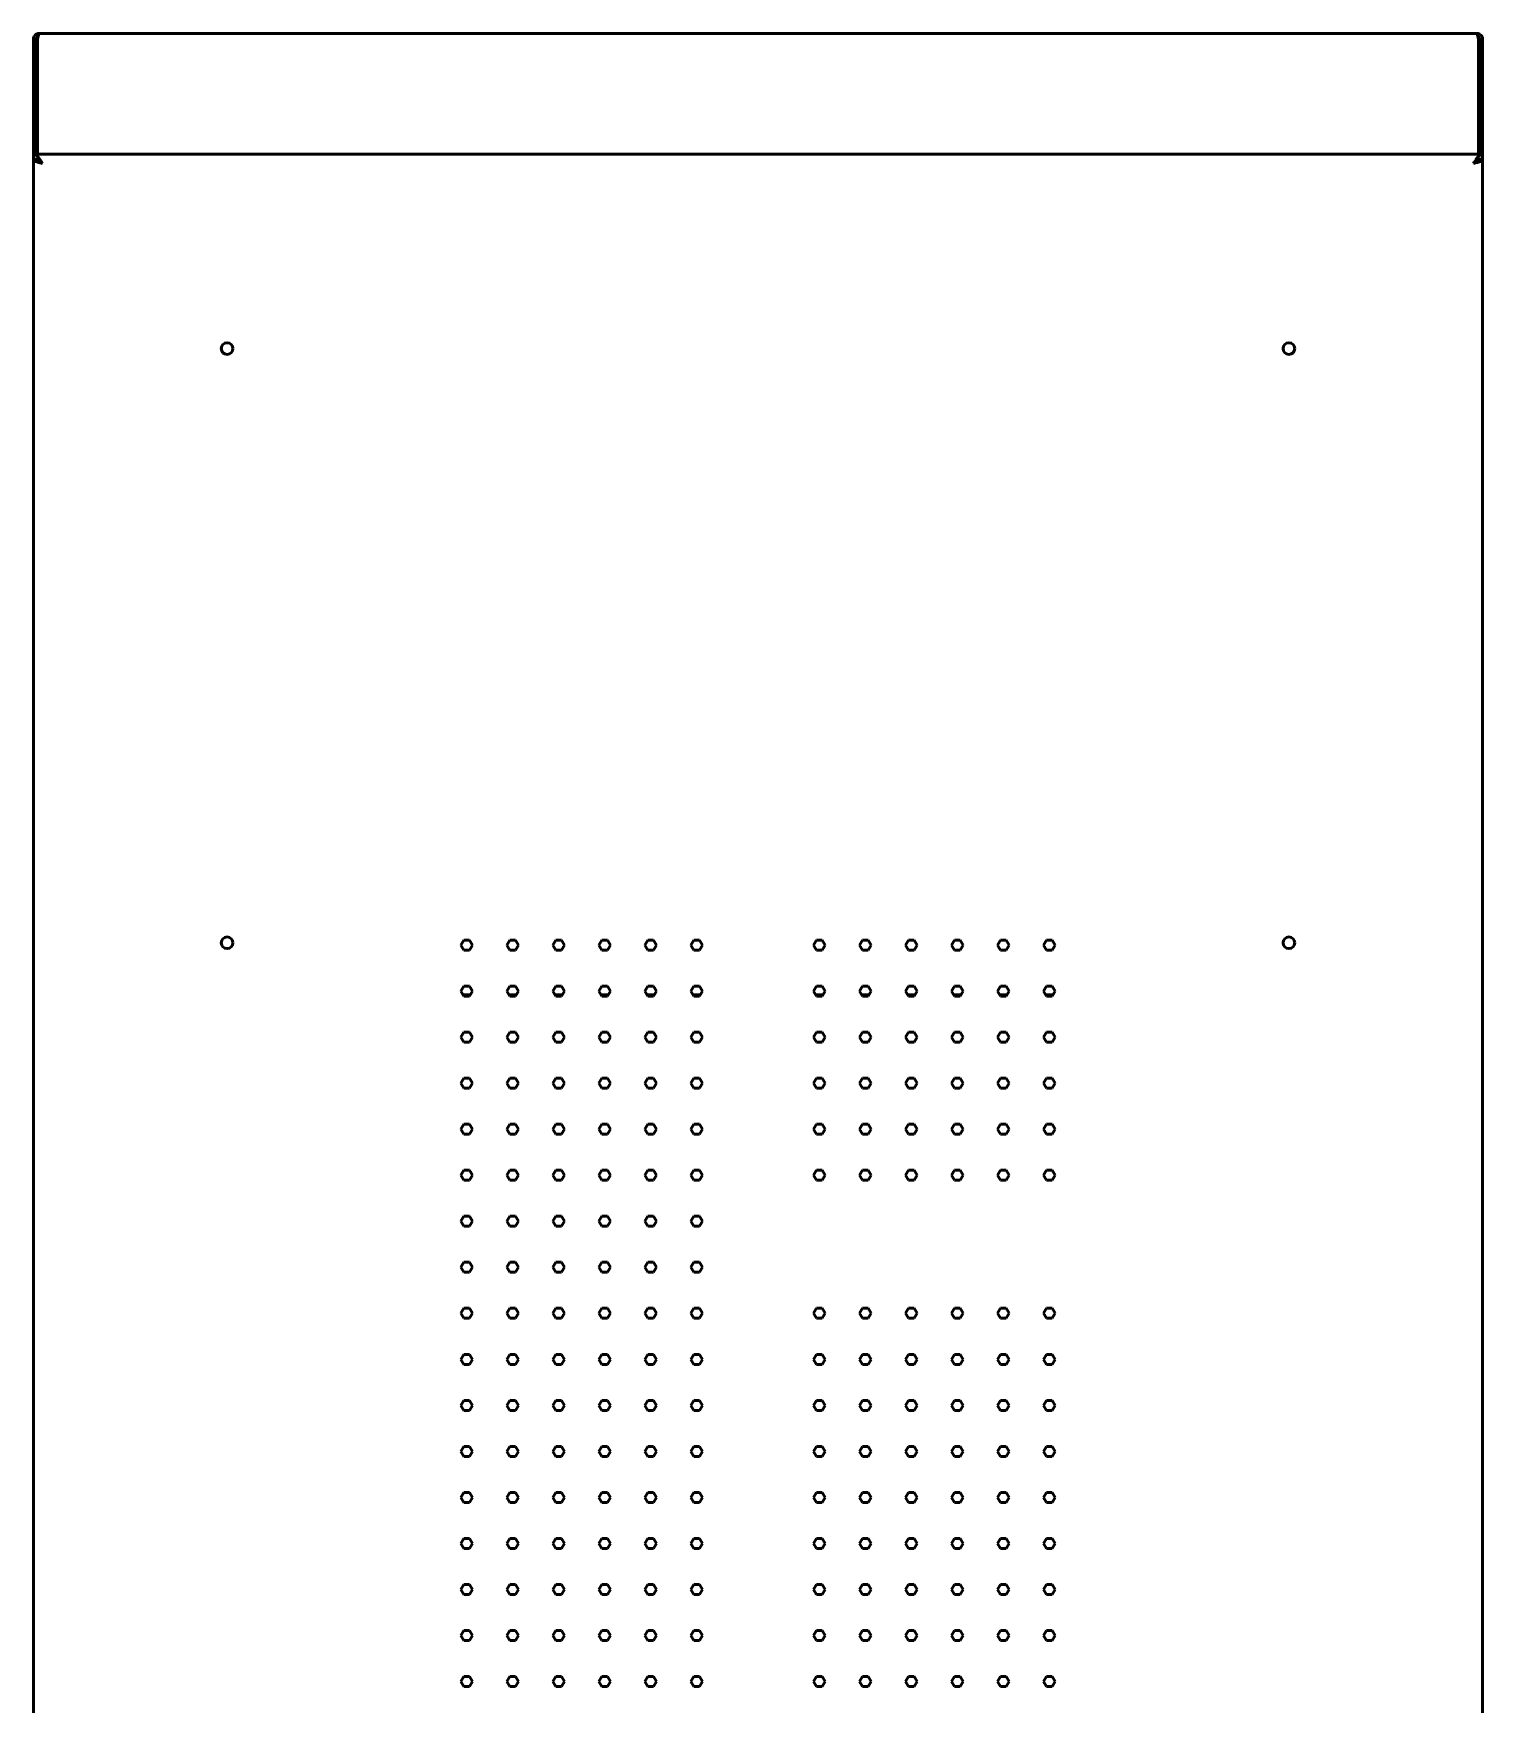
# Model space of a CAD drawing. Header units: millimetres. Extents: x 0 to 60, y -13 to 125.
# Drawn here: x 0 to 60, y 55.8 to 125 of the extents above; entities that cross this region are included whole.
import ezdxf

# ---------------------------------------------------------------- set-up
doc = ezdxf.new("R2010")
doc.units = ezdxf.units.MM
doc.layers.add('Visible (ANSI)', color=7, linetype='Continuous', lineweight=50)

msp = doc.modelspace()

# ---------------------------------------------------------------- linework, layer by layer
at = {"layer": 'Visible (ANSI)'}
for p, q in [((0.122, 124.757), (0, 124.757)), ((0, 124.757), (0, 120.242)), ((0.122, 124.757), (0.122, 120.242)), ((0.173, 120.242), (0.173, 124.757)), ((0.244, 125.001), (59.8, 125.001)), ((59.871, 124.757), (59.871, 120.242)), ((59.922, 124.757), (59.922, 120.242)), ((59.922, 124.757), (60.044, 124.757)), ((60.044, 120.242), (60.044, 124.757)), ((0, 119.998), (0, 120.242)), ((0, 119.807), (0, 119.998)), ((0, 119.998), (0.122, 119.998)), ((0, 119.807), (0, 119.756)), ((0, 9.958), (0, 119.756)), ((0.181, 119.756), (0, 119.756)), ((0.122, 120.242), (0.122, 119.998)), ((0.122, 119.998), (0.173, 119.998)), ((0.122, 119.756), (0.122, 119.784)), ((0.173, 120.242), (0.173, 119.998)), ((59.871, 119.998), (0.173, 119.998)), ((59.862, 119.756), (60.044, 119.756)), ((59.871, 119.998), (59.871, 120.242)), ((59.871, 119.998), (59.922, 119.998)), ((59.922, 119.998), (59.922, 120.242)), ((59.922, 119.998), (60.044, 119.998)), ((59.922, 119.784), (59.922, 119.756)), ((60.044, 120.242), (60.044, 119.998)), ((60.044, 119.807), (60.044, 119.998)), ((60.044, 119.756), (60.044, 119.807)), ((60.044, 119.756), (60.044, 9.958)), ((17.709, 87.243), (17.829, 87.45)), ((17.829, 87.036), (17.709, 87.243)), ((17.829, 87.45), (18.068, 87.45)), ((18.068, 87.45), (18.187, 87.243)), ((18.187, 87.243), (18.068, 87.036)), ((19.616, 87.243), (19.735, 87.45)), ((19.735, 87.036), (19.616, 87.243)), ((19.735, 87.45), (19.974, 87.45)), ((19.974, 87.45), (20.093, 87.243)), ((20.093, 87.243), (19.974, 87.036)), ((21.522, 87.243), (21.641, 87.45)), ((21.641, 87.036), (21.522, 87.243)), ((21.641, 87.45), (21.88, 87.45)), ((21.88, 87.45), (22, 87.243)), ((22, 87.243), (21.88, 87.036)), ((23.428, 87.243), (23.548, 87.45)), ((23.548, 87.036), (23.428, 87.243)), ((23.548, 87.45), (23.787, 87.45)), ((23.787, 87.45), (23.906, 87.243)), ((23.906, 87.243), (23.787, 87.036)), ((25.335, 87.243), (25.454, 87.45)), ((25.454, 87.036), (25.335, 87.243)), ((25.454, 87.45), (25.693, 87.45)), ((25.693, 87.45), (25.813, 87.243)), ((25.813, 87.243), (25.693, 87.036)), ((27.241, 87.243), (27.361, 87.45)), ((27.361, 87.036), (27.241, 87.243)), ((27.361, 87.45), (27.599, 87.45)), ((27.599, 87.45), (27.719, 87.243)), ((27.719, 87.243), (27.599, 87.036)), ((32.325, 87.243), (32.444, 87.45)), ((32.444, 87.036), (32.325, 87.243)), ((32.444, 87.45), (32.683, 87.45)), ((32.683, 87.45), (32.803, 87.243)), ((32.803, 87.243), (32.683, 87.036)), ((34.231, 87.243), (34.351, 87.45)), ((34.351, 87.036), (34.231, 87.243)), ((34.351, 87.45), (34.59, 87.45)), ((34.59, 87.45), (34.709, 87.243)), ((34.709, 87.243), (34.59, 87.036)), ((36.138, 87.243), (36.257, 87.45)), ((36.257, 87.036), (36.138, 87.243)), ((36.257, 87.45), (36.496, 87.45)), ((36.496, 87.45), (36.615, 87.243)), ((36.615, 87.243), (36.496, 87.036)), ((38.044, 87.243), (38.163, 87.45)), ((38.163, 87.036), (38.044, 87.243)), ((38.163, 87.45), (38.402, 87.45)), ((38.402, 87.45), (38.522, 87.243)), ((38.522, 87.243), (38.402, 87.036)), ((39.95, 87.243), (40.07, 87.45)), ((40.07, 87.036), (39.95, 87.243)), ((40.07, 87.45), (40.309, 87.45)), ((40.309, 87.45), (40.428, 87.243)), ((40.428, 87.243), (40.309, 87.036)), ((41.857, 87.243), (41.976, 87.45)), ((41.976, 87.036), (41.857, 87.243)), ((41.976, 87.45), (42.215, 87.45)), ((42.215, 87.45), (42.335, 87.243)), ((42.335, 87.243), (42.215, 87.036)), ((18.068, 87.036), (17.829, 87.036)), ((19.974, 87.036), (19.735, 87.036)), ((21.88, 87.036), (21.641, 87.036)), ((23.787, 87.036), (23.548, 87.036)), ((25.693, 87.036), (25.454, 87.036)), ((27.599, 87.036), (27.361, 87.036)), ((32.683, 87.036), (32.444, 87.036)), ((34.59, 87.036), (34.351, 87.036)), ((36.496, 87.036), (36.257, 87.036)), ((38.402, 87.036), (38.163, 87.036)), ((40.309, 87.036), (40.07, 87.036)), ((42.215, 87.036), (41.976, 87.036)), ((17.709, 85.337), (17.829, 85.544)), ((17.829, 85.13), (17.709, 85.337)), ((18.101, 85.187), (17.796, 85.187)), ((17.829, 85.544), (18.068, 85.544)), ((18.068, 85.544), (18.187, 85.337)), ((18.187, 85.337), (18.068, 85.13)), ((19.616, 85.337), (19.735, 85.544)), ((19.735, 85.13), (19.616, 85.337)), ((20.007, 85.187), (19.702, 85.187)), ((19.735, 85.544), (19.974, 85.544)), ((19.974, 85.544), (20.093, 85.337)), ((20.093, 85.337), (19.974, 85.13)), ((21.522, 85.337), (21.641, 85.544)), ((21.641, 85.13), (21.522, 85.337)), ((21.913, 85.187), (21.608, 85.187)), ((21.641, 85.544), (21.88, 85.544)), ((21.88, 85.544), (22, 85.337)), ((22, 85.337), (21.88, 85.13)), ((23.428, 85.337), (23.548, 85.544)), ((23.548, 85.13), (23.428, 85.337)), ((23.82, 85.187), (23.515, 85.187)), ((23.548, 85.544), (23.787, 85.544)), ((23.787, 85.544), (23.906, 85.337)), ((23.906, 85.337), (23.787, 85.13)), ((25.335, 85.337), (25.454, 85.544)), ((25.454, 85.13), (25.335, 85.337)), ((25.726, 85.187), (25.421, 85.187)), ((25.454, 85.544), (25.693, 85.544)), ((25.693, 85.544), (25.813, 85.337)), ((25.813, 85.337), (25.693, 85.13)), ((27.241, 85.337), (27.361, 85.544)), ((27.361, 85.13), (27.241, 85.337)), ((27.632, 85.187), (27.328, 85.187)), ((27.361, 85.544), (27.599, 85.544)), ((27.599, 85.544), (27.719, 85.337)), ((27.719, 85.337), (27.599, 85.13)), ((32.325, 85.337), (32.444, 85.544)), ((32.444, 85.13), (32.325, 85.337)), ((32.716, 85.187), (32.411, 85.187)), ((32.444, 85.544), (32.683, 85.544)), ((32.683, 85.544), (32.803, 85.337)), ((32.803, 85.337), (32.683, 85.13)), ((34.231, 85.337), (34.351, 85.544)), ((34.351, 85.13), (34.231, 85.337)), ((34.623, 85.187), (34.318, 85.187)), ((34.351, 85.544), (34.59, 85.544)), ((34.59, 85.544), (34.709, 85.337)), ((34.709, 85.337), (34.59, 85.13)), ((36.138, 85.337), (36.257, 85.544)), ((36.257, 85.13), (36.138, 85.337)), ((36.529, 85.187), (36.224, 85.187)), ((36.257, 85.544), (36.496, 85.544)), ((36.496, 85.544), (36.615, 85.337)), ((36.615, 85.337), (36.496, 85.13)), ((38.044, 85.337), (38.163, 85.544)), ((38.163, 85.13), (38.044, 85.337)), ((38.435, 85.187), (38.13, 85.187)), ((38.163, 85.544), (38.402, 85.544)), ((38.402, 85.544), (38.522, 85.337)), ((38.522, 85.337), (38.402, 85.13)), ((39.95, 85.337), (40.07, 85.544)), ((40.07, 85.13), (39.95, 85.337)), ((40.342, 85.187), (40.037, 85.187)), ((40.07, 85.544), (40.309, 85.544)), ((40.309, 85.544), (40.428, 85.337)), ((40.428, 85.337), (40.309, 85.13)), ((41.857, 85.337), (41.976, 85.544)), ((41.976, 85.13), (41.857, 85.337)), ((42.248, 85.187), (41.943, 85.187)), ((41.976, 85.544), (42.215, 85.544)), ((42.215, 85.544), (42.335, 85.337)), ((42.335, 85.337), (42.215, 85.13)), ((18.068, 85.13), (17.829, 85.13)), ((19.974, 85.13), (19.735, 85.13)), ((21.88, 85.13), (21.641, 85.13)), ((23.787, 85.13), (23.548, 85.13)), ((25.693, 85.13), (25.454, 85.13)), ((27.599, 85.13), (27.361, 85.13)), ((32.683, 85.13), (32.444, 85.13)), ((34.59, 85.13), (34.351, 85.13)), ((36.496, 85.13), (36.257, 85.13)), ((38.402, 85.13), (38.163, 85.13)), ((40.309, 85.13), (40.07, 85.13)), ((42.215, 85.13), (41.976, 85.13)), ((17.709, 83.431), (17.829, 83.637)), ((17.829, 83.224), (17.709, 83.431)), ((17.829, 83.637), (18.068, 83.637)), ((18.068, 83.224), (17.829, 83.224)), ((18.068, 83.637), (18.187, 83.431)), ((18.187, 83.431), (18.068, 83.224)), ((19.616, 83.431), (19.735, 83.637)), ((19.735, 83.224), (19.616, 83.431)), ((19.735, 83.637), (19.974, 83.637)), ((19.974, 83.224), (19.735, 83.224)), ((19.974, 83.637), (20.093, 83.431)), ((20.093, 83.431), (19.974, 83.224)), ((21.522, 83.431), (21.641, 83.637)), ((21.641, 83.224), (21.522, 83.431)), ((21.641, 83.637), (21.88, 83.637)), ((21.88, 83.224), (21.641, 83.224)), ((21.88, 83.637), (22, 83.431)), ((22, 83.431), (21.88, 83.224)), ((23.428, 83.431), (23.548, 83.637)), ((23.548, 83.224), (23.428, 83.431)), ((23.548, 83.637), (23.787, 83.637)), ((23.787, 83.224), (23.548, 83.224)), ((23.787, 83.637), (23.906, 83.431)), ((23.906, 83.431), (23.787, 83.224)), ((25.335, 83.431), (25.454, 83.637)), ((25.454, 83.224), (25.335, 83.431)), ((25.454, 83.637), (25.693, 83.637)), ((25.693, 83.224), (25.454, 83.224)), ((25.693, 83.637), (25.813, 83.431)), ((25.813, 83.431), (25.693, 83.224)), ((27.241, 83.431), (27.361, 83.637)), ((27.361, 83.224), (27.241, 83.431)), ((27.361, 83.637), (27.599, 83.637)), ((27.599, 83.224), (27.361, 83.224)), ((27.599, 83.637), (27.719, 83.431)), ((27.719, 83.431), (27.599, 83.224)), ((32.325, 83.431), (32.444, 83.637)), ((32.444, 83.224), (32.325, 83.431)), ((32.444, 83.637), (32.683, 83.637)), ((32.683, 83.224), (32.444, 83.224)), ((32.683, 83.637), (32.803, 83.431)), ((32.803, 83.431), (32.683, 83.224)), ((34.231, 83.431), (34.351, 83.637)), ((34.351, 83.224), (34.231, 83.431)), ((34.351, 83.637), (34.59, 83.637)), ((34.59, 83.224), (34.351, 83.224)), ((34.59, 83.637), (34.709, 83.431)), ((34.709, 83.431), (34.59, 83.224)), ((36.138, 83.431), (36.257, 83.637)), ((36.257, 83.224), (36.138, 83.431)), ((36.257, 83.637), (36.496, 83.637)), ((36.496, 83.224), (36.257, 83.224)), ((36.496, 83.637), (36.615, 83.431)), ((36.615, 83.431), (36.496, 83.224)), ((38.044, 83.431), (38.163, 83.637)), ((38.163, 83.224), (38.044, 83.431)), ((38.163, 83.637), (38.402, 83.637)), ((38.402, 83.224), (38.163, 83.224)), ((38.402, 83.637), (38.522, 83.431)), ((38.522, 83.431), (38.402, 83.224)), ((39.95, 83.431), (40.07, 83.637)), ((40.07, 83.224), (39.95, 83.431)), ((40.07, 83.637), (40.309, 83.637)), ((40.309, 83.224), (40.07, 83.224)), ((40.309, 83.637), (40.428, 83.431)), ((40.428, 83.431), (40.309, 83.224)), ((41.857, 83.431), (41.976, 83.637)), ((41.976, 83.224), (41.857, 83.431)), ((41.976, 83.637), (42.215, 83.637)), ((42.215, 83.224), (41.976, 83.224)), ((42.215, 83.637), (42.335, 83.431)), ((42.335, 83.431), (42.215, 83.224)), ((17.709, 81.524), (17.829, 81.731)), ((17.829, 81.731), (18.068, 81.731)), ((18.068, 81.731), (18.187, 81.524)), ((19.616, 81.524), (19.735, 81.731)), ((19.735, 81.731), (19.974, 81.731)), ((19.974, 81.731), (20.093, 81.524)), ((21.522, 81.524), (21.641, 81.731)), ((21.641, 81.731), (21.88, 81.731)), ((21.88, 81.731), (22, 81.524)), ((23.428, 81.524), (23.548, 81.731)), ((23.548, 81.731), (23.787, 81.731)), ((23.787, 81.731), (23.906, 81.524)), ((25.335, 81.524), (25.454, 81.731)), ((25.454, 81.731), (25.693, 81.731)), ((25.693, 81.731), (25.813, 81.524)), ((27.241, 81.524), (27.361, 81.731)), ((27.361, 81.731), (27.599, 81.731)), ((27.599, 81.731), (27.719, 81.524)), ((32.325, 81.524), (32.444, 81.731)), ((32.444, 81.731), (32.683, 81.731)), ((32.683, 81.731), (32.803, 81.524)), ((34.231, 81.524), (34.351, 81.731)), ((34.351, 81.731), (34.59, 81.731)), ((34.59, 81.731), (34.709, 81.524)), ((36.138, 81.524), (36.257, 81.731)), ((36.257, 81.731), (36.496, 81.731)), ((36.496, 81.731), (36.615, 81.524)), ((38.044, 81.524), (38.163, 81.731)), ((38.163, 81.731), (38.402, 81.731)), ((38.402, 81.731), (38.522, 81.524)), ((39.95, 81.524), (40.07, 81.731)), ((40.07, 81.731), (40.309, 81.731)), ((40.309, 81.731), (40.428, 81.524)), ((41.857, 81.524), (41.976, 81.731)), ((41.976, 81.731), (42.215, 81.731)), ((42.215, 81.731), (42.335, 81.524)), ((17.829, 81.317), (17.709, 81.524)), ((18.068, 81.317), (17.829, 81.317)), ((18.187, 81.524), (18.068, 81.317)), ((19.735, 81.317), (19.616, 81.524)), ((19.974, 81.317), (19.735, 81.317)), ((20.093, 81.524), (19.974, 81.317)), ((21.641, 81.317), (21.522, 81.524)), ((21.88, 81.317), (21.641, 81.317)), ((22, 81.524), (21.88, 81.317)), ((23.548, 81.317), (23.428, 81.524)), ((23.787, 81.317), (23.548, 81.317)), ((23.906, 81.524), (23.787, 81.317)), ((25.454, 81.317), (25.335, 81.524)), ((25.693, 81.317), (25.454, 81.317)), ((25.813, 81.524), (25.693, 81.317)), ((27.361, 81.317), (27.241, 81.524)), ((27.599, 81.317), (27.361, 81.317)), ((27.719, 81.524), (27.599, 81.317)), ((32.444, 81.317), (32.325, 81.524)), ((32.683, 81.317), (32.444, 81.317)), ((32.803, 81.524), (32.683, 81.317)), ((34.351, 81.317), (34.231, 81.524)), ((34.59, 81.317), (34.351, 81.317)), ((34.709, 81.524), (34.59, 81.317)), ((36.257, 81.317), (36.138, 81.524)), ((36.496, 81.317), (36.257, 81.317)), ((36.615, 81.524), (36.496, 81.317)), ((38.163, 81.317), (38.044, 81.524)), ((38.402, 81.317), (38.163, 81.317)), ((38.522, 81.524), (38.402, 81.317)), ((40.07, 81.317), (39.95, 81.524)), ((40.309, 81.317), (40.07, 81.317)), ((40.428, 81.524), (40.309, 81.317)), ((41.976, 81.317), (41.857, 81.524)), ((42.215, 81.317), (41.976, 81.317)), ((42.335, 81.524), (42.215, 81.317)), ((17.709, 79.618), (17.829, 79.825)), ((17.829, 79.411), (17.709, 79.618)), ((17.829, 79.825), (18.068, 79.825)), ((18.068, 79.825), (18.187, 79.618)), ((18.187, 79.618), (18.068, 79.411)), ((19.616, 79.618), (19.735, 79.825)), ((19.735, 79.411), (19.616, 79.618)), ((19.735, 79.825), (19.974, 79.825)), ((19.974, 79.825), (20.093, 79.618)), ((20.093, 79.618), (19.974, 79.411)), ((21.522, 79.618), (21.641, 79.825)), ((21.641, 79.411), (21.522, 79.618)), ((21.641, 79.825), (21.88, 79.825)), ((21.88, 79.825), (22, 79.618)), ((22, 79.618), (21.88, 79.411)), ((23.428, 79.618), (23.548, 79.825)), ((23.548, 79.411), (23.428, 79.618)), ((23.548, 79.825), (23.787, 79.825)), ((23.787, 79.825), (23.906, 79.618)), ((23.906, 79.618), (23.787, 79.411)), ((25.335, 79.618), (25.454, 79.825)), ((25.454, 79.411), (25.335, 79.618)), ((25.454, 79.825), (25.693, 79.825)), ((25.693, 79.825), (25.813, 79.618)), ((25.813, 79.618), (25.693, 79.411)), ((27.241, 79.618), (27.361, 79.825)), ((27.361, 79.411), (27.241, 79.618)), ((27.361, 79.825), (27.599, 79.825)), ((27.599, 79.825), (27.719, 79.618)), ((27.719, 79.618), (27.599, 79.411)), ((32.325, 79.618), (32.444, 79.825)), ((32.444, 79.411), (32.325, 79.618)), ((32.444, 79.825), (32.683, 79.825)), ((32.683, 79.825), (32.803, 79.618)), ((32.803, 79.618), (32.683, 79.411)), ((34.231, 79.618), (34.351, 79.825)), ((34.351, 79.411), (34.231, 79.618)), ((34.351, 79.825), (34.59, 79.825)), ((34.59, 79.825), (34.709, 79.618)), ((34.709, 79.618), (34.59, 79.411)), ((36.138, 79.618), (36.257, 79.825)), ((36.257, 79.411), (36.138, 79.618)), ((36.257, 79.825), (36.496, 79.825)), ((36.496, 79.825), (36.615, 79.618)), ((36.615, 79.618), (36.496, 79.411)), ((38.044, 79.618), (38.163, 79.825)), ((38.163, 79.411), (38.044, 79.618)), ((38.163, 79.825), (38.402, 79.825)), ((38.402, 79.825), (38.522, 79.618)), ((38.522, 79.618), (38.402, 79.411)), ((39.95, 79.618), (40.07, 79.825)), ((40.07, 79.411), (39.95, 79.618)), ((40.07, 79.825), (40.309, 79.825)), ((40.309, 79.825), (40.428, 79.618)), ((40.428, 79.618), (40.309, 79.411)), ((41.857, 79.618), (41.976, 79.825)), ((41.976, 79.411), (41.857, 79.618)), ((41.976, 79.825), (42.215, 79.825)), ((42.215, 79.825), (42.335, 79.618)), ((42.335, 79.618), (42.215, 79.411)), ((18.068, 79.411), (17.829, 79.411)), ((19.974, 79.411), (19.735, 79.411)), ((21.88, 79.411), (21.641, 79.411)), ((23.787, 79.411), (23.548, 79.411)), ((25.693, 79.411), (25.454, 79.411)), ((27.599, 79.411), (27.361, 79.411)), ((32.683, 79.411), (32.444, 79.411)), ((34.59, 79.411), (34.351, 79.411)), ((36.496, 79.411), (36.257, 79.411)), ((38.402, 79.411), (38.163, 79.411)), ((40.309, 79.411), (40.07, 79.411)), ((42.215, 79.411), (41.976, 79.411)), ((17.709, 77.711), (17.829, 77.918)), ((17.829, 77.504), (17.709, 77.711)), ((17.829, 77.918), (18.068, 77.918)), ((18.068, 77.918), (18.187, 77.711)), ((18.187, 77.711), (18.068, 77.504)), ((19.616, 77.711), (19.735, 77.918)), ((19.735, 77.504), (19.616, 77.711)), ((19.735, 77.918), (19.974, 77.918)), ((19.974, 77.918), (20.093, 77.711)), ((20.093, 77.711), (19.974, 77.504)), ((21.522, 77.711), (21.641, 77.918)), ((21.641, 77.504), (21.522, 77.711)), ((21.641, 77.918), (21.88, 77.918)), ((21.88, 77.918), (22, 77.711)), ((22, 77.711), (21.88, 77.504)), ((23.428, 77.711), (23.548, 77.918)), ((23.548, 77.504), (23.428, 77.711)), ((23.548, 77.918), (23.787, 77.918)), ((23.787, 77.918), (23.906, 77.711)), ((23.906, 77.711), (23.787, 77.504)), ((25.335, 77.711), (25.454, 77.918)), ((25.454, 77.504), (25.335, 77.711)), ((25.454, 77.918), (25.693, 77.918)), ((25.693, 77.918), (25.813, 77.711)), ((25.813, 77.711), (25.693, 77.504)), ((27.241, 77.711), (27.361, 77.918)), ((27.361, 77.504), (27.241, 77.711)), ((27.361, 77.918), (27.599, 77.918)), ((27.599, 77.918), (27.719, 77.711)), ((27.719, 77.711), (27.599, 77.504)), ((32.325, 77.711), (32.444, 77.918)), ((32.444, 77.504), (32.325, 77.711)), ((32.444, 77.918), (32.683, 77.918)), ((32.683, 77.918), (32.803, 77.711)), ((32.803, 77.711), (32.683, 77.504)), ((34.231, 77.711), (34.351, 77.918)), ((34.351, 77.504), (34.231, 77.711)), ((34.351, 77.918), (34.59, 77.918)), ((34.59, 77.918), (34.709, 77.711)), ((34.709, 77.711), (34.59, 77.504)), ((36.138, 77.711), (36.257, 77.918)), ((36.257, 77.504), (36.138, 77.711)), ((36.257, 77.918), (36.496, 77.918)), ((36.496, 77.918), (36.615, 77.711)), ((36.615, 77.711), (36.496, 77.504)), ((38.044, 77.711), (38.163, 77.918)), ((38.163, 77.504), (38.044, 77.711)), ((38.163, 77.918), (38.402, 77.918)), ((38.402, 77.918), (38.522, 77.711)), ((38.522, 77.711), (38.402, 77.504)), ((39.95, 77.711), (40.07, 77.918)), ((40.07, 77.504), (39.95, 77.711)), ((40.07, 77.918), (40.309, 77.918)), ((40.309, 77.918), (40.428, 77.711)), ((40.428, 77.711), (40.309, 77.504)), ((41.857, 77.711), (41.976, 77.918)), ((41.976, 77.504), (41.857, 77.711)), ((41.976, 77.918), (42.215, 77.918)), ((42.215, 77.918), (42.335, 77.711)), ((42.335, 77.711), (42.215, 77.504)), ((18.068, 77.504), (17.829, 77.504)), ((19.974, 77.504), (19.735, 77.504)), ((21.88, 77.504), (21.641, 77.504)), ((23.787, 77.504), (23.548, 77.504)), ((25.693, 77.504), (25.454, 77.504)), ((27.599, 77.504), (27.361, 77.504)), ((32.683, 77.504), (32.444, 77.504)), ((34.59, 77.504), (34.351, 77.504)), ((36.496, 77.504), (36.257, 77.504)), ((38.402, 77.504), (38.163, 77.504)), ((40.309, 77.504), (40.07, 77.504)), ((42.215, 77.504), (41.976, 77.504)), ((17.709, 75.805), (17.829, 76.012)), ((17.829, 75.598), (17.709, 75.805)), ((17.829, 76.012), (18.068, 76.012)), ((18.068, 75.598), (17.829, 75.598)), ((18.068, 76.012), (18.187, 75.805)), ((18.187, 75.805), (18.068, 75.598)), ((19.616, 75.805), (19.735, 76.012)), ((19.735, 75.598), (19.616, 75.805)), ((19.735, 76.012), (19.974, 76.012)), ((19.974, 75.598), (19.735, 75.598)), ((19.974, 76.012), (20.093, 75.805)), ((20.093, 75.805), (19.974, 75.598)), ((21.522, 75.805), (21.641, 76.012)), ((21.641, 75.598), (21.522, 75.805)), ((21.641, 76.012), (21.88, 76.012)), ((21.88, 75.598), (21.641, 75.598)), ((21.88, 76.012), (22, 75.805)), ((22, 75.805), (21.88, 75.598)), ((23.428, 75.805), (23.548, 76.012)), ((23.548, 75.598), (23.428, 75.805)), ((23.548, 76.012), (23.787, 76.012)), ((23.787, 75.598), (23.548, 75.598)), ((23.787, 76.012), (23.906, 75.805)), ((23.906, 75.805), (23.787, 75.598)), ((25.335, 75.805), (25.454, 76.012)), ((25.454, 75.598), (25.335, 75.805)), ((25.454, 76.012), (25.693, 76.012)), ((25.693, 75.598), (25.454, 75.598)), ((25.693, 76.012), (25.813, 75.805)), ((25.813, 75.805), (25.693, 75.598)), ((27.241, 75.805), (27.361, 76.012)), ((27.361, 75.598), (27.241, 75.805)), ((27.361, 76.012), (27.599, 76.012)), ((27.599, 75.598), (27.361, 75.598)), ((27.599, 76.012), (27.719, 75.805)), ((27.719, 75.805), (27.599, 75.598)), ((17.709, 73.899), (17.829, 74.106)), ((17.829, 74.106), (18.068, 74.106)), ((18.068, 74.106), (18.187, 73.899)), ((19.616, 73.899), (19.735, 74.106)), ((19.735, 74.106), (19.974, 74.106)), ((19.974, 74.106), (20.093, 73.899)), ((21.522, 73.899), (21.641, 74.106)), ((21.641, 74.106), (21.88, 74.106)), ((21.88, 74.106), (22, 73.899)), ((23.428, 73.899), (23.548, 74.106)), ((23.548, 74.106), (23.787, 74.106)), ((23.787, 74.106), (23.906, 73.899)), ((25.335, 73.899), (25.454, 74.106)), ((25.454, 74.106), (25.693, 74.106)), ((25.693, 74.106), (25.813, 73.899)), ((27.241, 73.899), (27.361, 74.106)), ((27.361, 74.106), (27.599, 74.106)), ((27.599, 74.106), (27.719, 73.899)), ((17.829, 73.692), (17.709, 73.899)), ((18.068, 73.692), (17.829, 73.692)), ((18.187, 73.899), (18.068, 73.692)), ((19.735, 73.692), (19.616, 73.899)), ((19.974, 73.692), (19.735, 73.692)), ((20.093, 73.899), (19.974, 73.692)), ((21.641, 73.692), (21.522, 73.899)), ((21.88, 73.692), (21.641, 73.692)), ((22, 73.899), (21.88, 73.692)), ((23.548, 73.692), (23.428, 73.899)), ((23.787, 73.692), (23.548, 73.692)), ((23.906, 73.899), (23.787, 73.692)), ((25.454, 73.692), (25.335, 73.899)), ((25.693, 73.692), (25.454, 73.692)), ((25.813, 73.899), (25.693, 73.692)), ((27.361, 73.692), (27.241, 73.899)), ((27.599, 73.692), (27.361, 73.692)), ((27.719, 73.899), (27.599, 73.692)), ((17.709, 71.992), (17.829, 72.199)), ((17.829, 71.785), (17.709, 71.992)), ((17.829, 72.199), (18.068, 72.199)), ((18.068, 72.199), (18.187, 71.992)), ((18.187, 71.992), (18.068, 71.785)), ((19.616, 71.992), (19.735, 72.199)), ((19.735, 71.785), (19.616, 71.992)), ((19.735, 72.199), (19.974, 72.199)), ((19.974, 72.199), (20.093, 71.992)), ((20.093, 71.992), (19.974, 71.785)), ((21.522, 71.992), (21.641, 72.199)), ((21.641, 71.785), (21.522, 71.992)), ((21.641, 72.199), (21.88, 72.199)), ((21.88, 72.199), (22, 71.992)), ((22, 71.992), (21.88, 71.785)), ((23.428, 71.992), (23.548, 72.199)), ((23.548, 71.785), (23.428, 71.992)), ((23.548, 72.199), (23.787, 72.199)), ((23.787, 72.199), (23.906, 71.992)), ((23.906, 71.992), (23.787, 71.785)), ((25.335, 71.992), (25.454, 72.199)), ((25.454, 71.785), (25.335, 71.992)), ((25.454, 72.199), (25.693, 72.199)), ((25.693, 72.199), (25.813, 71.992)), ((25.813, 71.992), (25.693, 71.785)), ((27.241, 71.992), (27.361, 72.199)), ((27.361, 71.785), (27.241, 71.992)), ((27.361, 72.199), (27.599, 72.199)), ((27.599, 72.199), (27.719, 71.992)), ((27.719, 71.992), (27.599, 71.785)), ((32.325, 71.992), (32.444, 72.199)), ((32.444, 71.785), (32.325, 71.992)), ((32.444, 72.199), (32.683, 72.199)), ((32.683, 72.199), (32.803, 71.992)), ((32.803, 71.992), (32.683, 71.785)), ((34.231, 71.992), (34.351, 72.199)), ((34.351, 71.785), (34.231, 71.992)), ((34.351, 72.199), (34.59, 72.199)), ((34.59, 72.199), (34.709, 71.992)), ((34.709, 71.992), (34.59, 71.785)), ((36.138, 71.992), (36.257, 72.199)), ((36.257, 71.785), (36.138, 71.992)), ((36.257, 72.199), (36.496, 72.199)), ((36.496, 72.199), (36.615, 71.992)), ((36.615, 71.992), (36.496, 71.785)), ((38.044, 71.992), (38.163, 72.199)), ((38.163, 71.785), (38.044, 71.992)), ((38.163, 72.199), (38.402, 72.199)), ((38.402, 72.199), (38.522, 71.992)), ((38.522, 71.992), (38.402, 71.785)), ((39.95, 71.992), (40.07, 72.199)), ((40.07, 71.785), (39.95, 71.992)), ((40.07, 72.199), (40.309, 72.199)), ((40.309, 72.199), (40.428, 71.992)), ((40.428, 71.992), (40.309, 71.785)), ((41.857, 71.992), (41.976, 72.199)), ((41.976, 71.785), (41.857, 71.992)), ((41.976, 72.199), (42.215, 72.199)), ((42.215, 72.199), (42.335, 71.992)), ((42.335, 71.992), (42.215, 71.785)), ((18.068, 71.785), (17.829, 71.785)), ((19.974, 71.785), (19.735, 71.785)), ((21.88, 71.785), (21.641, 71.785)), ((23.787, 71.785), (23.548, 71.785)), ((25.693, 71.785), (25.454, 71.785)), ((27.599, 71.785), (27.361, 71.785)), ((32.683, 71.785), (32.444, 71.785)), ((34.59, 71.785), (34.351, 71.785)), ((36.496, 71.785), (36.257, 71.785)), ((38.402, 71.785), (38.163, 71.785)), ((40.309, 71.785), (40.07, 71.785)), ((42.215, 71.785), (41.976, 71.785)), ((17.709, 70.086), (17.829, 70.293)), ((17.829, 69.879), (17.709, 70.086)), ((17.829, 70.293), (18.068, 70.293)), ((18.068, 70.293), (18.187, 70.086)), ((18.187, 70.086), (18.068, 69.879)), ((19.616, 70.086), (19.735, 70.293)), ((19.735, 69.879), (19.616, 70.086)), ((19.735, 70.293), (19.974, 70.293)), ((19.974, 70.293), (20.093, 70.086)), ((20.093, 70.086), (19.974, 69.879)), ((21.522, 70.086), (21.641, 70.293)), ((21.641, 69.879), (21.522, 70.086)), ((21.641, 70.293), (21.88, 70.293)), ((21.88, 70.293), (22, 70.086)), ((22, 70.086), (21.88, 69.879)), ((23.428, 70.086), (23.548, 70.293)), ((23.548, 69.879), (23.428, 70.086)), ((23.548, 70.293), (23.787, 70.293)), ((23.787, 70.293), (23.906, 70.086)), ((23.906, 70.086), (23.787, 69.879)), ((25.335, 70.086), (25.454, 70.293)), ((25.454, 69.879), (25.335, 70.086)), ((25.454, 70.293), (25.693, 70.293)), ((25.693, 70.293), (25.813, 70.086)), ((25.813, 70.086), (25.693, 69.879)), ((27.241, 70.086), (27.361, 70.293)), ((27.361, 69.879), (27.241, 70.086)), ((27.361, 70.293), (27.599, 70.293)), ((27.599, 70.293), (27.719, 70.086)), ((27.719, 70.086), (27.599, 69.879)), ((32.325, 70.086), (32.444, 70.293)), ((32.444, 69.879), (32.325, 70.086)), ((32.444, 70.293), (32.683, 70.293)), ((32.683, 70.293), (32.803, 70.086)), ((32.803, 70.086), (32.683, 69.879)), ((34.231, 70.086), (34.351, 70.293)), ((34.351, 69.879), (34.231, 70.086)), ((34.351, 70.293), (34.59, 70.293)), ((34.59, 70.293), (34.709, 70.086)), ((34.709, 70.086), (34.59, 69.879)), ((36.138, 70.086), (36.257, 70.293)), ((36.257, 69.879), (36.138, 70.086)), ((36.257, 70.293), (36.496, 70.293)), ((36.496, 70.293), (36.615, 70.086)), ((36.615, 70.086), (36.496, 69.879)), ((38.044, 70.086), (38.163, 70.293)), ((38.163, 69.879), (38.044, 70.086)), ((38.163, 70.293), (38.402, 70.293)), ((38.402, 70.293), (38.522, 70.086)), ((38.522, 70.086), (38.402, 69.879)), ((39.95, 70.086), (40.07, 70.293)), ((40.07, 69.879), (39.95, 70.086)), ((40.07, 70.293), (40.309, 70.293)), ((40.309, 70.293), (40.428, 70.086)), ((40.428, 70.086), (40.309, 69.879)), ((41.857, 70.086), (41.976, 70.293)), ((41.976, 69.879), (41.857, 70.086)), ((41.976, 70.293), (42.215, 70.293)), ((42.215, 70.293), (42.335, 70.086)), ((42.335, 70.086), (42.215, 69.879)), ((18.068, 69.879), (17.829, 69.879)), ((19.974, 69.879), (19.735, 69.879)), ((21.88, 69.879), (21.641, 69.879)), ((23.787, 69.879), (23.548, 69.879)), ((25.693, 69.879), (25.454, 69.879)), ((27.599, 69.879), (27.361, 69.879)), ((32.683, 69.879), (32.444, 69.879)), ((34.59, 69.879), (34.351, 69.879)), ((36.496, 69.879), (36.257, 69.879)), ((38.402, 69.879), (38.163, 69.879)), ((40.309, 69.879), (40.07, 69.879)), ((42.215, 69.879), (41.976, 69.879)), ((17.709, 68.179), (17.829, 68.386)), ((17.829, 67.972), (17.709, 68.179)), ((17.829, 68.386), (18.068, 68.386)), ((18.068, 67.972), (17.829, 67.972)), ((18.068, 68.386), (18.187, 68.179)), ((18.187, 68.179), (18.068, 67.972)), ((19.616, 68.179), (19.735, 68.386)), ((19.735, 67.972), (19.616, 68.179)), ((19.735, 68.386), (19.974, 68.386)), ((19.974, 67.972), (19.735, 67.972)), ((19.974, 68.386), (20.093, 68.179)), ((20.093, 68.179), (19.974, 67.972)), ((21.522, 68.179), (21.641, 68.386)), ((21.641, 67.972), (21.522, 68.179)), ((21.641, 68.386), (21.88, 68.386)), ((21.88, 67.972), (21.641, 67.972)), ((21.88, 68.386), (22, 68.179)), ((22, 68.179), (21.88, 67.972)), ((23.428, 68.179), (23.548, 68.386)), ((23.548, 67.972), (23.428, 68.179)), ((23.548, 68.386), (23.787, 68.386)), ((23.787, 67.972), (23.548, 67.972)), ((23.787, 68.386), (23.906, 68.179)), ((23.906, 68.179), (23.787, 67.972)), ((25.335, 68.179), (25.454, 68.386)), ((25.454, 67.972), (25.335, 68.179)), ((25.454, 68.386), (25.693, 68.386)), ((25.693, 67.972), (25.454, 67.972)), ((25.693, 68.386), (25.813, 68.179)), ((25.813, 68.179), (25.693, 67.972)), ((27.241, 68.179), (27.361, 68.386)), ((27.361, 67.972), (27.241, 68.179)), ((27.361, 68.386), (27.599, 68.386)), ((27.599, 67.972), (27.361, 67.972)), ((27.599, 68.386), (27.719, 68.179)), ((27.719, 68.179), (27.599, 67.972)), ((32.325, 68.179), (32.444, 68.386)), ((32.444, 67.972), (32.325, 68.179)), ((32.444, 68.386), (32.683, 68.386)), ((32.683, 67.972), (32.444, 67.972)), ((32.683, 68.386), (32.803, 68.179)), ((32.803, 68.179), (32.683, 67.972)), ((34.231, 68.179), (34.351, 68.386)), ((34.351, 67.972), (34.231, 68.179)), ((34.351, 68.386), (34.59, 68.386)), ((34.59, 67.972), (34.351, 67.972)), ((34.59, 68.386), (34.709, 68.179)), ((34.709, 68.179), (34.59, 67.972)), ((36.138, 68.179), (36.257, 68.386)), ((36.257, 67.972), (36.138, 68.179)), ((36.257, 68.386), (36.496, 68.386)), ((36.496, 67.972), (36.257, 67.972)), ((36.496, 68.386), (36.615, 68.179)), ((36.615, 68.179), (36.496, 67.972)), ((38.044, 68.179), (38.163, 68.386)), ((38.163, 67.972), (38.044, 68.179)), ((38.163, 68.386), (38.402, 68.386)), ((38.402, 67.972), (38.163, 67.972)), ((38.402, 68.386), (38.522, 68.179)), ((38.522, 68.179), (38.402, 67.972)), ((39.95, 68.179), (40.07, 68.386)), ((40.07, 67.972), (39.95, 68.179)), ((40.07, 68.386), (40.309, 68.386)), ((40.309, 67.972), (40.07, 67.972)), ((40.309, 68.386), (40.428, 68.179)), ((40.428, 68.179), (40.309, 67.972)), ((41.857, 68.179), (41.976, 68.386)), ((41.976, 67.972), (41.857, 68.179)), ((41.976, 68.386), (42.215, 68.386)), ((42.215, 67.972), (41.976, 67.972)), ((42.215, 68.386), (42.335, 68.179)), ((42.335, 68.179), (42.215, 67.972)), ((17.709, 66.273), (17.829, 66.48)), ((17.829, 66.48), (18.068, 66.48)), ((18.068, 66.48), (18.187, 66.273)), ((19.616, 66.273), (19.735, 66.48)), ((19.735, 66.48), (19.974, 66.48)), ((19.974, 66.48), (20.093, 66.273)), ((21.522, 66.273), (21.641, 66.48)), ((21.641, 66.48), (21.88, 66.48)), ((21.88, 66.48), (22, 66.273)), ((23.428, 66.273), (23.548, 66.48)), ((23.548, 66.48), (23.787, 66.48)), ((23.787, 66.48), (23.906, 66.273)), ((25.335, 66.273), (25.454, 66.48)), ((25.454, 66.48), (25.693, 66.48)), ((25.693, 66.48), (25.813, 66.273)), ((27.241, 66.273), (27.361, 66.48)), ((27.361, 66.48), (27.599, 66.48)), ((27.599, 66.48), (27.719, 66.273)), ((32.325, 66.273), (32.444, 66.48)), ((32.444, 66.48), (32.683, 66.48)), ((32.683, 66.48), (32.803, 66.273)), ((34.231, 66.273), (34.351, 66.48)), ((34.351, 66.48), (34.59, 66.48)), ((34.59, 66.48), (34.709, 66.273)), ((36.138, 66.273), (36.257, 66.48)), ((36.257, 66.48), (36.496, 66.48)), ((36.496, 66.48), (36.615, 66.273)), ((38.044, 66.273), (38.163, 66.48)), ((38.163, 66.48), (38.402, 66.48)), ((38.402, 66.48), (38.522, 66.273)), ((39.95, 66.273), (40.07, 66.48)), ((40.07, 66.48), (40.309, 66.48)), ((40.309, 66.48), (40.428, 66.273)), ((41.857, 66.273), (41.976, 66.48)), ((41.976, 66.48), (42.215, 66.48)), ((42.215, 66.48), (42.335, 66.273)), ((17.829, 66.066), (17.709, 66.273)), ((18.068, 66.066), (17.829, 66.066)), ((18.187, 66.273), (18.068, 66.066)), ((19.735, 66.066), (19.616, 66.273)), ((19.974, 66.066), (19.735, 66.066)), ((20.093, 66.273), (19.974, 66.066)), ((21.641, 66.066), (21.522, 66.273)), ((21.88, 66.066), (21.641, 66.066)), ((22, 66.273), (21.88, 66.066)), ((23.548, 66.066), (23.428, 66.273)), ((23.787, 66.066), (23.548, 66.066)), ((23.906, 66.273), (23.787, 66.066)), ((25.454, 66.066), (25.335, 66.273)), ((25.693, 66.066), (25.454, 66.066)), ((25.813, 66.273), (25.693, 66.066)), ((27.361, 66.066), (27.241, 66.273)), ((27.599, 66.066), (27.361, 66.066)), ((27.719, 66.273), (27.599, 66.066)), ((32.444, 66.066), (32.325, 66.273)), ((32.683, 66.066), (32.444, 66.066)), ((32.803, 66.273), (32.683, 66.066)), ((34.351, 66.066), (34.231, 66.273)), ((34.59, 66.066), (34.351, 66.066)), ((34.709, 66.273), (34.59, 66.066)), ((36.257, 66.066), (36.138, 66.273)), ((36.496, 66.066), (36.257, 66.066)), ((36.615, 66.273), (36.496, 66.066)), ((38.163, 66.066), (38.044, 66.273)), ((38.402, 66.066), (38.163, 66.066)), ((38.522, 66.273), (38.402, 66.066)), ((40.07, 66.066), (39.95, 66.273)), ((40.309, 66.066), (40.07, 66.066)), ((40.428, 66.273), (40.309, 66.066)), ((41.976, 66.066), (41.857, 66.273)), ((42.215, 66.066), (41.976, 66.066)), ((42.335, 66.273), (42.215, 66.066)), ((17.709, 64.367), (17.829, 64.574)), ((17.829, 64.574), (18.068, 64.574)), ((18.068, 64.574), (18.187, 64.367)), ((19.616, 64.367), (19.735, 64.574)), ((19.735, 64.574), (19.974, 64.574)), ((19.974, 64.574), (20.093, 64.367)), ((21.522, 64.367), (21.641, 64.574)), ((21.641, 64.574), (21.88, 64.574)), ((21.88, 64.574), (22, 64.367)), ((23.428, 64.367), (23.548, 64.574)), ((23.548, 64.574), (23.787, 64.574)), ((23.787, 64.574), (23.906, 64.367)), ((25.335, 64.367), (25.454, 64.574)), ((25.454, 64.574), (25.693, 64.574)), ((25.693, 64.574), (25.813, 64.367)), ((27.241, 64.367), (27.361, 64.574)), ((27.361, 64.574), (27.599, 64.574)), ((27.599, 64.574), (27.719, 64.367)), ((32.325, 64.367), (32.444, 64.574)), ((32.444, 64.574), (32.683, 64.574)), ((32.683, 64.574), (32.803, 64.367)), ((34.231, 64.367), (34.351, 64.574)), ((34.351, 64.574), (34.59, 64.574)), ((34.59, 64.574), (34.709, 64.367)), ((36.138, 64.367), (36.257, 64.574)), ((36.257, 64.574), (36.496, 64.574)), ((36.496, 64.574), (36.615, 64.367)), ((38.044, 64.367), (38.163, 64.574)), ((38.163, 64.574), (38.402, 64.574)), ((38.402, 64.574), (38.522, 64.367)), ((39.95, 64.367), (40.07, 64.574)), ((40.07, 64.574), (40.309, 64.574)), ((40.309, 64.574), (40.428, 64.367)), ((41.857, 64.367), (41.976, 64.574)), ((41.976, 64.574), (42.215, 64.574)), ((42.215, 64.574), (42.335, 64.367)), ((17.829, 64.16), (17.709, 64.367)), ((18.068, 64.16), (17.829, 64.16)), ((18.187, 64.367), (18.068, 64.16)), ((19.735, 64.16), (19.616, 64.367)), ((19.974, 64.16), (19.735, 64.16)), ((20.093, 64.367), (19.974, 64.16)), ((21.641, 64.16), (21.522, 64.367)), ((21.88, 64.16), (21.641, 64.16)), ((22, 64.367), (21.88, 64.16)), ((23.548, 64.16), (23.428, 64.367)), ((23.787, 64.16), (23.548, 64.16)), ((23.906, 64.367), (23.787, 64.16)), ((25.454, 64.16), (25.335, 64.367)), ((25.693, 64.16), (25.454, 64.16)), ((25.813, 64.367), (25.693, 64.16)), ((27.361, 64.16), (27.241, 64.367)), ((27.599, 64.16), (27.361, 64.16)), ((27.719, 64.367), (27.599, 64.16)), ((32.444, 64.16), (32.325, 64.367)), ((32.683, 64.16), (32.444, 64.16)), ((32.803, 64.367), (32.683, 64.16)), ((34.351, 64.16), (34.231, 64.367)), ((34.59, 64.16), (34.351, 64.16)), ((34.709, 64.367), (34.59, 64.16)), ((36.257, 64.16), (36.138, 64.367)), ((36.496, 64.16), (36.257, 64.16)), ((36.615, 64.367), (36.496, 64.16)), ((38.163, 64.16), (38.044, 64.367)), ((38.402, 64.16), (38.163, 64.16)), ((38.522, 64.367), (38.402, 64.16)), ((40.07, 64.16), (39.95, 64.367)), ((40.309, 64.16), (40.07, 64.16)), ((40.428, 64.367), (40.309, 64.16)), ((41.976, 64.16), (41.857, 64.367)), ((42.215, 64.16), (41.976, 64.16)), ((42.335, 64.367), (42.215, 64.16)), ((17.709, 62.46), (17.829, 62.667)), ((17.829, 62.253), (17.709, 62.46)), ((17.829, 62.667), (18.068, 62.667)), ((18.068, 62.667), (18.187, 62.46)), ((18.187, 62.46), (18.068, 62.253)), ((19.616, 62.46), (19.735, 62.667)), ((19.735, 62.253), (19.616, 62.46)), ((19.735, 62.667), (19.974, 62.667)), ((19.974, 62.667), (20.093, 62.46)), ((20.093, 62.46), (19.974, 62.253)), ((21.522, 62.46), (21.641, 62.667)), ((21.641, 62.253), (21.522, 62.46)), ((21.641, 62.667), (21.88, 62.667)), ((21.88, 62.667), (22, 62.46)), ((22, 62.46), (21.88, 62.253)), ((23.428, 62.46), (23.548, 62.667)), ((23.548, 62.253), (23.428, 62.46)), ((23.548, 62.667), (23.787, 62.667)), ((23.787, 62.667), (23.906, 62.46)), ((23.906, 62.46), (23.787, 62.253)), ((25.335, 62.46), (25.454, 62.667)), ((25.454, 62.253), (25.335, 62.46)), ((25.454, 62.667), (25.693, 62.667)), ((25.693, 62.667), (25.813, 62.46)), ((25.813, 62.46), (25.693, 62.253)), ((27.241, 62.46), (27.361, 62.667)), ((27.361, 62.253), (27.241, 62.46)), ((27.361, 62.667), (27.599, 62.667)), ((27.599, 62.667), (27.719, 62.46)), ((27.719, 62.46), (27.599, 62.253)), ((32.325, 62.46), (32.444, 62.667)), ((32.444, 62.253), (32.325, 62.46)), ((32.444, 62.667), (32.683, 62.667)), ((32.683, 62.667), (32.803, 62.46)), ((32.803, 62.46), (32.683, 62.253)), ((34.231, 62.46), (34.351, 62.667)), ((34.351, 62.253), (34.231, 62.46)), ((34.351, 62.667), (34.59, 62.667)), ((34.59, 62.667), (34.709, 62.46)), ((34.709, 62.46), (34.59, 62.253)), ((36.138, 62.46), (36.257, 62.667)), ((36.257, 62.253), (36.138, 62.46)), ((36.257, 62.667), (36.496, 62.667)), ((36.496, 62.667), (36.615, 62.46)), ((36.615, 62.46), (36.496, 62.253)), ((38.044, 62.46), (38.163, 62.667)), ((38.163, 62.253), (38.044, 62.46)), ((38.163, 62.667), (38.402, 62.667)), ((38.402, 62.667), (38.522, 62.46)), ((38.522, 62.46), (38.402, 62.253)), ((39.95, 62.46), (40.07, 62.667)), ((40.07, 62.253), (39.95, 62.46)), ((40.07, 62.667), (40.309, 62.667)), ((40.309, 62.667), (40.428, 62.46)), ((40.428, 62.46), (40.309, 62.253)), ((41.857, 62.46), (41.976, 62.667)), ((41.976, 62.253), (41.857, 62.46)), ((41.976, 62.667), (42.215, 62.667)), ((42.215, 62.667), (42.335, 62.46)), ((42.335, 62.46), (42.215, 62.253)), ((18.068, 62.253), (17.829, 62.253)), ((19.974, 62.253), (19.735, 62.253)), ((21.88, 62.253), (21.641, 62.253)), ((23.787, 62.253), (23.548, 62.253)), ((25.693, 62.253), (25.454, 62.253)), ((27.599, 62.253), (27.361, 62.253)), ((32.683, 62.253), (32.444, 62.253)), ((34.59, 62.253), (34.351, 62.253)), ((36.496, 62.253), (36.257, 62.253)), ((38.402, 62.253), (38.163, 62.253)), ((40.309, 62.253), (40.07, 62.253)), ((42.215, 62.253), (41.976, 62.253)), ((17.709, 60.554), (17.829, 60.761)), ((17.829, 60.347), (17.709, 60.554)), ((17.829, 60.761), (18.068, 60.761)), ((18.068, 60.347), (17.829, 60.347)), ((18.068, 60.761), (18.187, 60.554)), ((18.187, 60.554), (18.068, 60.347)), ((19.616, 60.554), (19.735, 60.761)), ((19.735, 60.347), (19.616, 60.554)), ((19.735, 60.761), (19.974, 60.761)), ((19.974, 60.347), (19.735, 60.347)), ((19.974, 60.761), (20.093, 60.554)), ((20.093, 60.554), (19.974, 60.347)), ((21.522, 60.554), (21.641, 60.761)), ((21.641, 60.347), (21.522, 60.554)), ((21.641, 60.761), (21.88, 60.761)), ((21.88, 60.347), (21.641, 60.347)), ((21.88, 60.761), (22, 60.554)), ((22, 60.554), (21.88, 60.347)), ((23.428, 60.554), (23.548, 60.761)), ((23.548, 60.347), (23.428, 60.554)), ((23.548, 60.761), (23.787, 60.761)), ((23.787, 60.347), (23.548, 60.347)), ((23.787, 60.761), (23.906, 60.554)), ((23.906, 60.554), (23.787, 60.347)), ((25.335, 60.554), (25.454, 60.761)), ((25.454, 60.347), (25.335, 60.554)), ((25.454, 60.761), (25.693, 60.761)), ((25.693, 60.347), (25.454, 60.347)), ((25.693, 60.761), (25.813, 60.554)), ((25.813, 60.554), (25.693, 60.347)), ((27.241, 60.554), (27.361, 60.761)), ((27.361, 60.347), (27.241, 60.554)), ((27.361, 60.761), (27.599, 60.761)), ((27.599, 60.347), (27.361, 60.347)), ((27.599, 60.761), (27.719, 60.554)), ((27.719, 60.554), (27.599, 60.347)), ((32.325, 60.554), (32.444, 60.761)), ((32.444, 60.347), (32.325, 60.554)), ((32.444, 60.761), (32.683, 60.761)), ((32.683, 60.347), (32.444, 60.347)), ((32.683, 60.761), (32.803, 60.554)), ((32.803, 60.554), (32.683, 60.347)), ((34.231, 60.554), (34.351, 60.761)), ((34.351, 60.347), (34.231, 60.554)), ((34.351, 60.761), (34.59, 60.761)), ((34.59, 60.347), (34.351, 60.347)), ((34.59, 60.761), (34.709, 60.554)), ((34.709, 60.554), (34.59, 60.347)), ((36.138, 60.554), (36.257, 60.761)), ((36.257, 60.347), (36.138, 60.554)), ((36.257, 60.761), (36.496, 60.761)), ((36.496, 60.347), (36.257, 60.347)), ((36.496, 60.761), (36.615, 60.554)), ((36.615, 60.554), (36.496, 60.347)), ((38.044, 60.554), (38.163, 60.761)), ((38.163, 60.347), (38.044, 60.554)), ((38.163, 60.761), (38.402, 60.761)), ((38.402, 60.347), (38.163, 60.347)), ((38.402, 60.761), (38.522, 60.554)), ((38.522, 60.554), (38.402, 60.347)), ((39.95, 60.554), (40.07, 60.761)), ((40.07, 60.347), (39.95, 60.554)), ((40.07, 60.761), (40.309, 60.761)), ((40.309, 60.347), (40.07, 60.347)), ((40.309, 60.761), (40.428, 60.554)), ((40.428, 60.554), (40.309, 60.347)), ((41.857, 60.554), (41.976, 60.761)), ((41.976, 60.347), (41.857, 60.554)), ((41.976, 60.761), (42.215, 60.761)), ((42.215, 60.347), (41.976, 60.347)), ((42.215, 60.761), (42.335, 60.554)), ((42.335, 60.554), (42.215, 60.347)), ((17.709, 58.647), (17.829, 58.854)), ((17.829, 58.854), (18.068, 58.854)), ((18.068, 58.854), (18.187, 58.647)), ((19.616, 58.647), (19.735, 58.854)), ((19.735, 58.854), (19.974, 58.854)), ((19.974, 58.854), (20.093, 58.647)), ((21.522, 58.647), (21.641, 58.854)), ((21.641, 58.854), (21.88, 58.854)), ((21.88, 58.854), (22, 58.647)), ((23.428, 58.647), (23.548, 58.854)), ((23.548, 58.854), (23.787, 58.854)), ((23.787, 58.854), (23.906, 58.647)), ((25.335, 58.647), (25.454, 58.854)), ((25.454, 58.854), (25.693, 58.854)), ((25.693, 58.854), (25.813, 58.647)), ((27.241, 58.647), (27.361, 58.854)), ((27.361, 58.854), (27.599, 58.854)), ((27.599, 58.854), (27.719, 58.647)), ((32.325, 58.647), (32.444, 58.854)), ((32.444, 58.854), (32.683, 58.854)), ((32.683, 58.854), (32.803, 58.647)), ((34.231, 58.647), (34.351, 58.854)), ((34.351, 58.854), (34.59, 58.854)), ((34.59, 58.854), (34.709, 58.647)), ((36.138, 58.647), (36.257, 58.854)), ((36.257, 58.854), (36.496, 58.854)), ((36.496, 58.854), (36.615, 58.647)), ((38.044, 58.647), (38.163, 58.854)), ((38.163, 58.854), (38.402, 58.854)), ((38.402, 58.854), (38.522, 58.647)), ((39.95, 58.647), (40.07, 58.854)), ((40.07, 58.854), (40.309, 58.854)), ((40.309, 58.854), (40.428, 58.647)), ((41.857, 58.647), (41.976, 58.854)), ((41.976, 58.854), (42.215, 58.854)), ((42.215, 58.854), (42.335, 58.647)), ((17.829, 58.441), (17.709, 58.647)), ((18.068, 58.441), (17.829, 58.441)), ((18.187, 58.647), (18.068, 58.441)), ((19.735, 58.441), (19.616, 58.647)), ((19.974, 58.441), (19.735, 58.441)), ((20.093, 58.647), (19.974, 58.441)), ((21.641, 58.441), (21.522, 58.647)), ((21.88, 58.441), (21.641, 58.441)), ((22, 58.647), (21.88, 58.441)), ((23.548, 58.441), (23.428, 58.647)), ((23.787, 58.441), (23.548, 58.441)), ((23.906, 58.647), (23.787, 58.441)), ((25.454, 58.441), (25.335, 58.647)), ((25.693, 58.441), (25.454, 58.441)), ((25.813, 58.647), (25.693, 58.441)), ((27.361, 58.441), (27.241, 58.647)), ((27.599, 58.441), (27.361, 58.441)), ((27.719, 58.647), (27.599, 58.441)), ((32.444, 58.441), (32.325, 58.647)), ((32.683, 58.441), (32.444, 58.441)), ((32.803, 58.647), (32.683, 58.441)), ((34.351, 58.441), (34.231, 58.647)), ((34.59, 58.441), (34.351, 58.441)), ((34.709, 58.647), (34.59, 58.441)), ((36.257, 58.441), (36.138, 58.647)), ((36.496, 58.441), (36.257, 58.441)), ((36.615, 58.647), (36.496, 58.441)), ((38.163, 58.441), (38.044, 58.647)), ((38.402, 58.441), (38.163, 58.441)), ((38.522, 58.647), (38.402, 58.441)), ((40.07, 58.441), (39.95, 58.647)), ((40.309, 58.441), (40.07, 58.441)), ((40.428, 58.647), (40.309, 58.441)), ((41.976, 58.441), (41.857, 58.647)), ((42.215, 58.441), (41.976, 58.441)), ((42.335, 58.647), (42.215, 58.441)), ((17.709, 56.741), (17.829, 56.948)), ((17.829, 56.948), (18.068, 56.948)), ((18.068, 56.948), (18.187, 56.741)), ((19.616, 56.741), (19.735, 56.948)), ((19.735, 56.948), (19.974, 56.948)), ((19.974, 56.948), (20.093, 56.741)), ((21.522, 56.741), (21.641, 56.948)), ((21.641, 56.948), (21.88, 56.948)), ((21.88, 56.948), (22, 56.741)), ((23.428, 56.741), (23.548, 56.948)), ((23.548, 56.948), (23.787, 56.948)), ((23.787, 56.948), (23.906, 56.741)), ((25.335, 56.741), (25.454, 56.948)), ((25.454, 56.948), (25.693, 56.948)), ((25.693, 56.948), (25.813, 56.741)), ((27.241, 56.741), (27.361, 56.948)), ((27.361, 56.948), (27.599, 56.948)), ((27.599, 56.948), (27.719, 56.741)), ((32.325, 56.741), (32.444, 56.948)), ((32.444, 56.948), (32.683, 56.948)), ((32.683, 56.948), (32.803, 56.741)), ((34.231, 56.741), (34.351, 56.948)), ((34.351, 56.948), (34.59, 56.948)), ((34.59, 56.948), (34.709, 56.741)), ((36.138, 56.741), (36.257, 56.948)), ((36.257, 56.948), (36.496, 56.948)), ((36.496, 56.948), (36.615, 56.741)), ((38.044, 56.741), (38.163, 56.948)), ((38.163, 56.948), (38.402, 56.948)), ((38.402, 56.948), (38.522, 56.741)), ((39.95, 56.741), (40.07, 56.948)), ((40.07, 56.948), (40.309, 56.948)), ((40.309, 56.948), (40.428, 56.741)), ((41.857, 56.741), (41.976, 56.948)), ((41.976, 56.948), (42.215, 56.948)), ((42.215, 56.948), (42.335, 56.741)), ((17.829, 56.534), (17.709, 56.741)), ((18.068, 56.534), (17.829, 56.534)), ((18.187, 56.741), (18.068, 56.534)), ((19.735, 56.534), (19.616, 56.741)), ((19.974, 56.534), (19.735, 56.534)), ((20.093, 56.741), (19.974, 56.534)), ((21.641, 56.534), (21.522, 56.741)), ((21.88, 56.534), (21.641, 56.534)), ((22, 56.741), (21.88, 56.534)), ((23.548, 56.534), (23.428, 56.741)), ((23.787, 56.534), (23.548, 56.534)), ((23.906, 56.741), (23.787, 56.534)), ((25.454, 56.534), (25.335, 56.741)), ((25.693, 56.534), (25.454, 56.534)), ((25.813, 56.741), (25.693, 56.534)), ((27.361, 56.534), (27.241, 56.741)), ((27.599, 56.534), (27.361, 56.534)), ((27.719, 56.741), (27.599, 56.534)), ((32.444, 56.534), (32.325, 56.741)), ((32.683, 56.534), (32.444, 56.534)), ((32.803, 56.741), (32.683, 56.534)), ((34.351, 56.534), (34.231, 56.741)), ((34.59, 56.534), (34.351, 56.534)), ((34.709, 56.741), (34.59, 56.534)), ((36.257, 56.534), (36.138, 56.741)), ((36.496, 56.534), (36.257, 56.534)), ((36.615, 56.741), (36.496, 56.534)), ((38.163, 56.534), (38.044, 56.741)), ((38.402, 56.534), (38.163, 56.534)), ((38.522, 56.741), (38.402, 56.534)), ((40.07, 56.534), (39.95, 56.741)), ((40.309, 56.534), (40.07, 56.534)), ((40.428, 56.741), (40.309, 56.534)), ((41.976, 56.534), (41.857, 56.741)), ((42.215, 56.534), (41.976, 56.534)), ((42.335, 56.741), (42.215, 56.534))]:
    msp.add_line(p, q, dxfattribs=at)
for centre in [(8.025, 111.95), (52.019, 111.95), (8.025, 87.338), (52.019, 87.338)]:
    msp.add_circle(centre, 0.242, dxfattribs=at)
for points, knots in [([(0.244, 125.001), (0.156, 125.001), (0.07, 124.95), (0.029, 124.872), (0.01, 124.837), (0, 124.797), (0, 124.757)], [0, 0, 0, 0, 1.080905, 1.080905, 1.080905, 1.570796, 1.570796, 1.570796, 1.570796]), ([(0.195, 124.868), (0.163, 124.854), (0.137, 124.826), (0.127, 124.792), (0.124, 124.781), (0.122, 124.769), (0.122, 124.757)], [0.419405, 0.419405, 0.419405, 0.419405, 1.28542, 1.28542, 1.28542, 1.570796, 1.570796, 1.570796, 1.570796]), ([(0.173, 124.757), (0.189, 124.845), (0.205, 124.931), (0.222, 124.973), (0.229, 124.992), (0.237, 125.001), (0.244, 125.001)], [0, 0, 0, 0, 1.080905, 1.080905, 1.080905, 1.570796, 1.570796, 1.570796, 1.570796]), ([(59.8, 125.001), (59.816, 125.001), (59.832, 124.95), (59.849, 124.872), (59.856, 124.837), (59.863, 124.797), (59.871, 124.757)], [0, 0, 0, 0, 1.080905, 1.080905, 1.080905, 1.570796, 1.570796, 1.570796, 1.570796]), ([(60.044, 124.757), (60.044, 124.845), (59.992, 124.931), (59.915, 124.973), (59.879, 124.992), (59.84, 125.001), (59.8, 125.001)], [0, 0, 0, 0, 1.080905, 1.080905, 1.080905, 1.570796, 1.570796, 1.570796, 1.570796]), ([(59.849, 124.868), (59.881, 124.854), (59.907, 124.826), (59.917, 124.792), (59.92, 124.781), (59.922, 124.769), (59.922, 124.757)], [0.419405, 0.419405, 0.419405, 0.419405, 1.28542, 1.28542, 1.28542, 1.570796, 1.570796, 1.570796, 1.570796]), ([(0.381, 119.617), (0.303, 119.739), (0.225, 119.861), (0.147, 119.93), (0.098, 119.974), (0.049, 119.998), (0, 119.998)], [0, 0, 0, 0, 0.966791, 0.966791, 0.966791, 1.570796, 1.570796, 1.570796, 1.570796]), ([(0.381, 119.617), (0.288, 119.69), (0.195, 119.761), (0.102, 119.791), (0.068, 119.801), (0.034, 119.807), (0, 119.807)], [0, 0, 0, 0, 1.149715, 1.149715, 1.149715, 1.570796, 1.570796, 1.570796, 1.570796]), ([(0, 119.756), (0, 119.728), (0.064, 119.699), (0.165, 119.67), (0.228, 119.652), (0.305, 119.634), (0.381, 119.617)], [0, 0, 0, 0, 0.966791, 0.966791, 0.966791, 1.570796, 1.570796, 1.570796, 1.570796]), ([(0.381, 119.617), (0.308, 119.651), (0.237, 119.685), (0.207, 119.719), (0.198, 119.73), (0.192, 119.74), (0.191, 119.751)], [0, 0, 0, 0, 1.149715, 1.149715, 1.149715, 1.512604, 1.512604, 1.512604, 1.512604]), ([(60.044, 119.998), (59.965, 119.998), (59.887, 119.934), (59.809, 119.833), (59.76, 119.77), (59.711, 119.693), (59.662, 119.617)], [0, 0, 0, 0, 0.966791, 0.966791, 0.966791, 1.570796, 1.570796, 1.570796, 1.570796]), ([(59.662, 119.617), (59.755, 119.69), (59.848, 119.761), (59.942, 119.791), (59.976, 119.801), (60.01, 119.807), (60.044, 119.807)], [0, 0, 0, 0, 1.149715, 1.149715, 1.149715, 1.570796, 1.570796, 1.570796, 1.570796]), ([(59.662, 119.617), (59.785, 119.645), (59.906, 119.674), (59.976, 119.703), (60.02, 119.721), (60.044, 119.738), (60.044, 119.756)], [0, 0, 0, 0, 0.966791, 0.966791, 0.966791, 1.570796, 1.570796, 1.570796, 1.570796]), ([(59.662, 119.617), (59.735, 119.651), (59.807, 119.685), (59.836, 119.719), (59.846, 119.73), (59.851, 119.74), (59.853, 119.751)], [0, 0, 0, 0, 1.149715, 1.149715, 1.149715, 1.512604, 1.512604, 1.512604, 1.512604])]:
    msp.add_open_spline(points, degree=3, knots=knots, dxfattribs=at)

doc.saveas('drawing.dxf')
